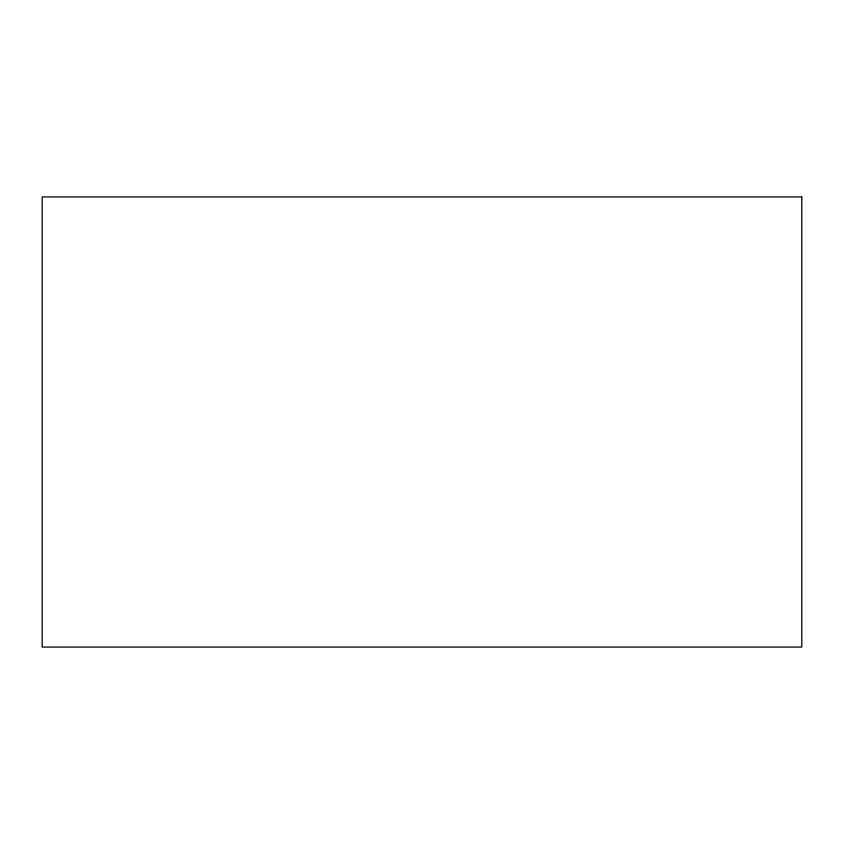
<?xml version="1.0" encoding="UTF-8"?>
<svg xmlns="http://www.w3.org/2000/svg" width="844" height="844" viewBox="0 0 844 844"><rect width="100%" height="100%" fill="white"/><g stroke="black" fill="none" stroke-linecap="round" stroke-linejoin="round"><path stroke-width="1.27" d="M801.8 196.937L42.2 196.937L42.2 647.063L801.8 647.063L801.8 196.937"/></g></svg>
